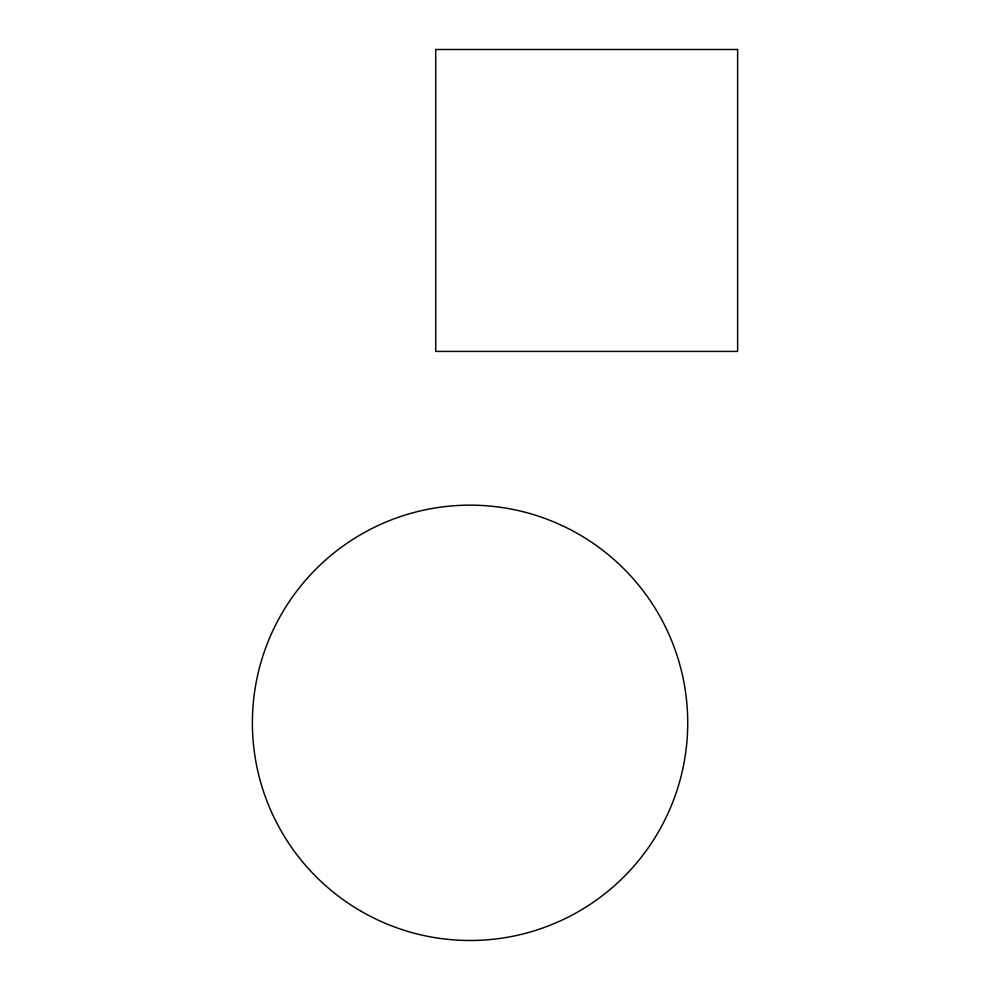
<?xml version="1.0" encoding="UTF-8"?>
<svg xmlns="http://www.w3.org/2000/svg" width="990" height="990" viewBox="0 0 990 990"><rect width="100%" height="100%" fill="white"/><g stroke="black" fill="none" stroke-linecap="round" stroke-linejoin="round"><path stroke-width="1.49" d="M737.624 49.5L435.711 49.5L435.711 351.413L737.624 351.413L737.624 49.5M361.214 911.332A217.676 217.676 0 0 0 687.728 722.824A217.676 217.676 0 0 0 361.214 534.315A217.676 217.676 0 0 0 361.214 911.332"/></g></svg>
